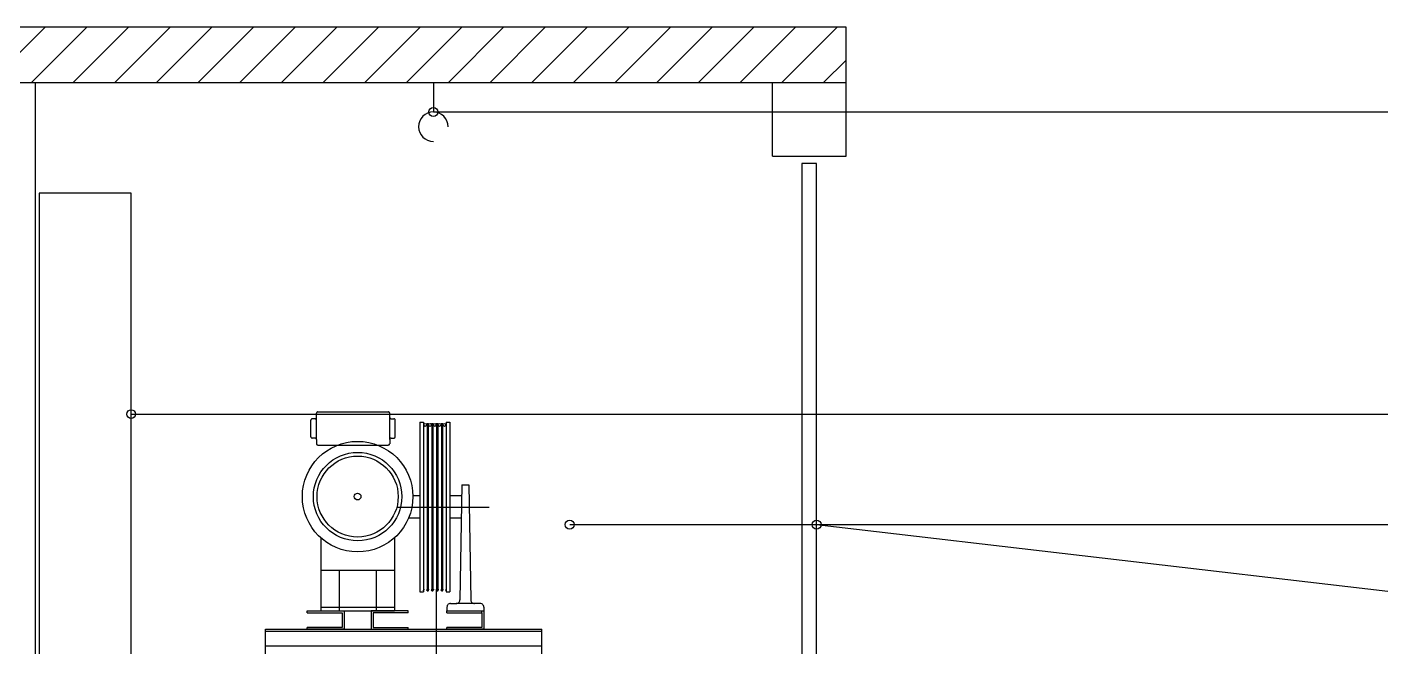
# Model space of a CAD drawing. Header units: centimetres. Extents: x 0 to 14595, y -30 to 2970.
# Drawn here: x 9807.8 to 10177, y 2336.9 to 2505 of the extents above; entities that cross this region are included whole.
import ezdxf

# ---------------------------------------------------------------- set-up
doc = ezdxf.new("R2010")
doc.units = ezdxf.units.CM
for name, color, linetype in [('ASN-DUVAR', 7, 'CONTINUOUS'), ('ASN-ELEKTRIK', 3, 'CONTINUOUS'), ('ASN-KAPI', 3, 'CONTINUOUS'), ('ASN-MOTOR', 6, 'CONTINUOUS'), ('ASN-TARAMA', 8, 'CONTINUOUS'), ('ASN-YAZI', 4, 'CONTINUOUS')]:
    doc.layers.add(name, color=color, linetype=linetype)

msp = doc.modelspace()

# ---------------------------------------------------------------- linework, layer by layer
at = {"layer": 'ASN-DUVAR'}
for p, q in [((9810, 2270), (9810, 2490)), ((10010, 2470), (10010, 2490)), ((10030, 2470), (10030, 2490)), ((10010, 2470), (10030, 2470))]:
    msp.add_line(p, q, dxfattribs=at)
msp.add_lwpolyline([(9790, 2490), (10030, 2490), (10030, 2505), (9790, 2505)], close=True, dxfattribs=at)
at = {"layer": 'ASN-ELEKTRIK'}
msp.add_lwpolyline([(9811, 2330), (9836, 2330), (9836, 2460), (9811, 2460)], close=True, dxfattribs=at)
at = {"layer": 'ASN-KAPI'}
msp.add_lwpolyline([(10018, 2272), (10022, 2272), (10022, 2468), (10018, 2468)], close=True, dxfattribs=at)
at = {"layer": 'ASN-MOTOR'}
for p, q in [((9918, 2490), (9918, 2482)), ((9886.28, 2393.11), (9886.28, 2400.23)), ((9886.65, 2400.61), (9905.78, 2400.61)), ((9906.15, 2393.11), (9906.15, 2400.23)), ((9884.78, 2393.86), (9884.78, 2398.36)), ((9885.9, 2398.73), (9885.15, 2398.73)), ((9906.53, 2398.73), (9907.28, 2398.73)), ((9907.65, 2393.86), (9907.65, 2398.36)), ((9914.3, 2397.78), (9914.3, 2351.78)), ((9914.3, 2397.78), (9915.3, 2397.78)), ((9915.3, 2397.78), (9915.3, 2351.78)), ((9915.3, 2397.48), (9915.37, 2397.37)), ((9915.4, 2397.08), (9915.4, 2397.26)), ((9916.2, 2397.08), (9916.2, 2397.26)), ((9916.3, 2397.48), (9916.23, 2397.37)), ((9916.3, 2397.48), (9916.6, 2397.48)), ((9916.3, 2397.48), (9916.3, 2352.08)), ((9916.6, 2397.48), (9916.6, 2352.08)), ((9916.6, 2397.48), (9916.67, 2397.37)), ((9916.7, 2397.08), (9916.7, 2397.26)), ((9917.5, 2397.08), (9917.5, 2397.26)), ((9917.6, 2397.48), (9917.53, 2397.37)), ((9917.6, 2397.48), (9917.6, 2352.08)), ((9917.6, 2397.48), (9917.9, 2397.48)), ((9917.9, 2397.48), (9917.9, 2352.08)), ((9917.9, 2397.48), (9917.97, 2397.37)), ((9918, 2397.08), (9918, 2397.26)), ((9918.8, 2397.08), (9918.8, 2397.26)), ((9918.9, 2397.48), (9918.83, 2397.37)), ((9918.9, 2397.48), (9918.9, 2352.08)), ((9918.9, 2397.48), (9919.2, 2397.48)), ((9919.2, 2397.48), (9919.2, 2352.08)), ((9919.2, 2397.48), (9919.27, 2397.37)), ((9919.3, 2397.08), (9919.3, 2397.26)), ((9920.1, 2397.08), (9920.1, 2397.26)), ((9920.2, 2397.48), (9920.13, 2397.37)), ((9920.2, 2397.48), (9920.2, 2352.08)), ((9920.2, 2397.48), (9920.5, 2397.48)), ((9920.5, 2397.48), (9920.5, 2352.08)), ((9920.5, 2397.48), (9920.57, 2397.37)), ((9920.6, 2397.08), (9920.6, 2397.26)), ((9921.4, 2397.08), (9921.4, 2397.26)), ((9921.5, 2397.48), (9921.43, 2397.37)), ((9921.5, 2397.78), (9922.5, 2397.78)), ((9921.5, 2397.78), (9921.5, 2351.78)), ((9922.5, 2397.78), (9922.5, 2351.78)), ((9885.9, 2393.48), (9885.15, 2393.48)), ((9886.28, 2393.11), (9886.28, 2391.98)), ((9906.15, 2393.11), (9906.15, 2391.98)), ((9906.53, 2393.48), (9907.28, 2393.48)), ((9886.65, 2391.61), (9905.78, 2391.61)), ((9914.3, 2377.78), (9912.46, 2377.78)), ((9925.45, 2377.78), (9922.5, 2377.78)), ((9925.74, 2380.78), (9925.2, 2349.59)), ((9925.74, 2380.78), (9927.63, 2380.78)), ((9927.63, 2380.78), (9928.17, 2349.59)), ((9908.05, 2374.78), (9933.19, 2374.78)), ((9914.3, 2371.78), (9911.29, 2371.78)), ((9925.34, 2371.78), (9922.5, 2371.78)), ((9887.46, 2366.43), (9887.46, 2346.61)), ((9907.46, 2366.43), (9907.46, 2346.61)), ((9887.46, 2357.61), (9907.46, 2357.61)), ((9892.46, 2357.61), (9892.46, 2346.61)), ((9902.46, 2357.61), (9902.46, 2346.61)), ((9915.3, 2352.08), (9915.37, 2352.19)), ((9915.4, 2352.48), (9915.4, 2352.29)), ((9916.2, 2352.48), (9916.2, 2352.29)), ((9916.3, 2352.08), (9916.23, 2352.19)), ((9916.3, 2352.08), (9916.6, 2352.08)), ((9916.6, 2352.08), (9916.67, 2352.19)), ((9916.7, 2352.48), (9916.7, 2352.29)), ((9917.5, 2352.48), (9917.5, 2352.29)), ((9917.6, 2352.08), (9917.53, 2352.19)), ((9917.6, 2352.08), (9917.9, 2352.08)), ((9917.9, 2352.08), (9917.97, 2352.19)), ((9918, 2352.48), (9918, 2352.29)), ((9918.8, 2352.48), (9918.8, 2352.29)), ((9918.8, 2352.48), (9918.8, 2282.01)), ((9918.9, 2352.08), (9918.83, 2352.19)), ((9918.9, 2352.08), (9919.2, 2352.08)), ((9919.2, 2352.08), (9919.27, 2352.19)), ((9919.3, 2352.48), (9919.3, 2352.29)), ((9920.1, 2352.48), (9920.1, 2352.29)), ((9920.2, 2352.08), (9920.13, 2352.19)), ((9920.2, 2352.08), (9920.5, 2352.08)), ((9920.5, 2352.08), (9920.57, 2352.19)), ((9920.6, 2352.48), (9920.6, 2352.29)), ((9921.4, 2352.48), (9921.4, 2352.29)), ((9921.5, 2352.08), (9921.43, 2352.19)), ((9914.3, 2351.78), (9915.3, 2351.78)), ((9914.3, 2351.78), (9915.3, 2351.78)), ((9921.5, 2351.78), (9922.5, 2351.78)), ((9921.5, 2351.78), (9922.5, 2351.78)), ((9922.68, 2348.61), (9924.2, 2348.61)), ((9929.17, 2348.61), (9924.2, 2348.61)), ((9930.68, 2348.61), (9929.17, 2348.61)), ((9883.79, 2346.61), (9893.79, 2346.61)), ((9883.79, 2346.11), (9883.79, 2346.61)), ((9883.79, 2346.11), (9893.29, 2346.11)), ((9887.46, 2347.61), (9907.46, 2347.61)), ((9887.46, 2346.61), (9907.46, 2346.61)), ((9893.29, 2346.11), (9893.29, 2342.11)), ((9893.79, 2346.61), (9893.79, 2341.61)), ((9911.13, 2346.61), (9901.13, 2346.61)), ((9901.13, 2346.61), (9901.13, 2341.61)), ((9901.63, 2346.11), (9901.63, 2342.11)), ((9911.13, 2346.11), (9901.63, 2346.11)), ((9911.13, 2346.11), (9911.13, 2346.61)), ((9921.68, 2347.61), (9921.68, 2346.61)), ((9921.68, 2346.61), (9931.68, 2346.61)), ((9921.68, 2346.11), (9921.68, 2346.61)), ((9921.68, 2346.11), (9931.18, 2346.11)), ((9931.18, 2346.11), (9931.18, 2346.61)), ((9931.18, 2346.11), (9931.18, 2342.11)), ((9931.68, 2347.61), (9931.68, 2346.61)), ((9931.68, 2346.61), (9931.68, 2341.61)), ((9872.42, 2271.61), (9872.42, 2341.61)), ((9872.42, 2341.61), (9947.42, 2341.61)), ((9872.42, 2341.11), (9947.42, 2341.11)), ((9893.29, 2342.11), (9883.79, 2342.11)), ((9883.79, 2341.61), (9883.79, 2342.11)), ((9893.79, 2341.61), (9883.79, 2341.61)), ((9901.13, 2341.61), (9911.13, 2341.61)), ((9901.63, 2342.11), (9911.13, 2342.11)), ((9911.13, 2341.61), (9911.13, 2342.11)), ((9931.18, 2342.11), (9921.68, 2342.11)), ((9921.68, 2341.61), (9921.68, 2342.11)), ((9931.68, 2341.61), (9921.68, 2341.61)), ((9947.42, 2271.61), (9947.42, 2341.61)), ((9872.42, 2337.11), (9947.42, 2337.11))]:
    msp.add_line(p, q, dxfattribs=at)
for points in [[(9886.65, 2400.61), (9886.57, 2400.6), (9886.49, 2400.57), (9886.42, 2400.52), (9886.36, 2400.47), (9886.31, 2400.39), (9886.29, 2400.31), (9886.28, 2400.23)], [(9906.15, 2400.23), (9906.14, 2400.31), (9906.12, 2400.39), (9906.07, 2400.47), (9906.01, 2400.52), (9905.94, 2400.57), (9905.86, 2400.6), (9905.78, 2400.61)], [(9885.15, 2398.73), (9885.07, 2398.72), (9884.99, 2398.69), (9884.92, 2398.65), (9884.86, 2398.59), (9884.81, 2398.52), (9884.79, 2398.44), (9884.78, 2398.36)], [(9885.9, 2398.73), (9885.99, 2398.74), (9886.07, 2398.77), (9886.14, 2398.81), (9886.2, 2398.87), (9886.24, 2398.94), (9886.27, 2399.02), (9886.28, 2399.11)], [(9906.15, 2399.11), (9906.16, 2399.02), (9906.19, 2398.94), (9906.23, 2398.87), (9906.29, 2398.81), (9906.36, 2398.77), (9906.44, 2398.74), (9906.53, 2398.73)], [(9907.65, 2398.36), (9907.64, 2398.44), (9907.62, 2398.52), (9907.57, 2398.59), (9907.51, 2398.65), (9907.44, 2398.69), (9907.36, 2398.72), (9907.28, 2398.73)], [(9915.4, 2397.26), (9915.4, 2397.29), (9915.39, 2397.32), (9915.38, 2397.34), (9915.37, 2397.37)], [(9916.23, 2397.37), (9916.21, 2397.34), (9916.21, 2397.32), (9916.2, 2397.29), (9916.2, 2397.26)], [(9916.7, 2397.26), (9916.7, 2397.29), (9916.69, 2397.32), (9916.68, 2397.34), (9916.67, 2397.37)], [(9917.53, 2397.37), (9917.51, 2397.34), (9917.51, 2397.32), (9917.5, 2397.29), (9917.5, 2397.26)], [(9918, 2397.26), (9918, 2397.29), (9917.99, 2397.32), (9917.98, 2397.34), (9917.97, 2397.37)], [(9918.83, 2397.37), (9918.81, 2397.34), (9918.81, 2397.32), (9918.8, 2397.29), (9918.8, 2397.26)], [(9919.3, 2397.26), (9919.3, 2397.29), (9919.29, 2397.32), (9919.28, 2397.34), (9919.27, 2397.37)], [(9920.13, 2397.37), (9920.11, 2397.34), (9920.11, 2397.32), (9920.1, 2397.29), (9920.1, 2397.26)], [(9920.6, 2397.26), (9920.6, 2397.29), (9920.59, 2397.32), (9920.58, 2397.34), (9920.57, 2397.37)], [(9921.43, 2397.37), (9921.41, 2397.34), (9921.41, 2397.32), (9921.4, 2397.29), (9921.4, 2397.26)], [(9884.78, 2393.86), (9884.79, 2393.77), (9884.81, 2393.69), (9884.86, 2393.62), (9884.92, 2393.56), (9884.99, 2393.52), (9885.07, 2393.49), (9885.15, 2393.48)], [(9884.78, 2393.86), (9884.79, 2393.77), (9884.81, 2393.69), (9884.86, 2393.62), (9884.92, 2393.56), (9884.99, 2393.52), (9885.07, 2393.49), (9885.15, 2393.48)], [(9886.28, 2393.11), (9886.27, 2393.19), (9886.24, 2393.27), (9886.2, 2393.34), (9886.14, 2393.4), (9886.07, 2393.44), (9885.99, 2393.47), (9885.9, 2393.48)], [(9906.53, 2393.48), (9906.44, 2393.47), (9906.36, 2393.44), (9906.29, 2393.4), (9906.23, 2393.34), (9906.19, 2393.27), (9906.16, 2393.19), (9906.15, 2393.11)], [(9907.28, 2393.48), (9907.36, 2393.49), (9907.44, 2393.52), (9907.51, 2393.56), (9907.57, 2393.62), (9907.62, 2393.69), (9907.64, 2393.77), (9907.65, 2393.86)], [(9907.28, 2393.48), (9907.36, 2393.49), (9907.44, 2393.52), (9907.51, 2393.56), (9907.57, 2393.62), (9907.62, 2393.69), (9907.64, 2393.77), (9907.65, 2393.86)], [(9886.28, 2391.98), (9886.29, 2391.9), (9886.31, 2391.82), (9886.36, 2391.75), (9886.42, 2391.69), (9886.49, 2391.64), (9886.57, 2391.62), (9886.65, 2391.61)], [(9905.78, 2391.61), (9905.86, 2391.62), (9905.94, 2391.64), (9906.01, 2391.69), (9906.07, 2391.75), (9906.12, 2391.82), (9906.14, 2391.9), (9906.15, 2391.98)], [(9915.37, 2352.19), (9915.38, 2352.21), (9915.39, 2352.24), (9915.4, 2352.27), (9915.4, 2352.29)], [(9916.2, 2352.29), (9916.2, 2352.27), (9916.21, 2352.24), (9916.21, 2352.21), (9916.23, 2352.19)], [(9916.67, 2352.19), (9916.68, 2352.21), (9916.69, 2352.24), (9916.7, 2352.27), (9916.7, 2352.29)], [(9917.5, 2352.29), (9917.5, 2352.27), (9917.51, 2352.24), (9917.51, 2352.21), (9917.53, 2352.19)], [(9917.97, 2352.19), (9917.98, 2352.21), (9917.99, 2352.24), (9918, 2352.27), (9918, 2352.29)], [(9918.8, 2352.29), (9918.8, 2352.27), (9918.81, 2352.24), (9918.81, 2352.21), (9918.83, 2352.19)], [(9919.27, 2352.19), (9919.28, 2352.21), (9919.29, 2352.24), (9919.3, 2352.27), (9919.3, 2352.29)], [(9920.1, 2352.29), (9920.1, 2352.27), (9920.11, 2352.24), (9920.11, 2352.21), (9920.13, 2352.19)], [(9920.57, 2352.19), (9920.58, 2352.21), (9920.59, 2352.24), (9920.6, 2352.27), (9920.6, 2352.29)], [(9921.4, 2352.29), (9921.4, 2352.27), (9921.41, 2352.24), (9921.41, 2352.21), (9921.43, 2352.19)], [(9922.68, 2348.61), (9922.46, 2348.58), (9922.25, 2348.51), (9922.06, 2348.39), (9921.9, 2348.23), (9921.78, 2348.04), (9921.71, 2347.83), (9921.68, 2347.61)], [(9924.2, 2348.61), (9924.42, 2348.63), (9924.63, 2348.7), (9924.82, 2348.82), (9924.98, 2348.98), (9925.1, 2349.16), (9925.17, 2349.37), (9925.2, 2349.59)], [(9928.17, 2349.59), (9928.2, 2349.37), (9928.27, 2349.16), (9928.39, 2348.98), (9928.55, 2348.82), (9928.74, 2348.7), (9928.95, 2348.63), (9929.17, 2348.61)], [(9931.68, 2347.61), (9931.66, 2347.83), (9931.59, 2348.04), (9931.47, 2348.23), (9931.31, 2348.39), (9931.12, 2348.51), (9930.91, 2348.58), (9930.68, 2348.61)]]:
    msp.add_lwpolyline(points, dxfattribs=at)
for centre, radius in [((9915.8, 2397.08), 0.4), ((9917.1, 2397.08), 0.4), ((9918.4, 2397.08), 0.4), ((9919.7, 2397.08), 0.4), ((9921, 2397.08), 0.4), ((9897.46, 2377.61), 15), ((9897.46, 2377.61), 12), ((9897.46, 2377.61), 11), ((9897.46, 2377.61), 0.901)]:
    msp.add_circle(centre, radius, dxfattribs=at)
msp.add_arc((9918, 2478), 4, 0, 270, dxfattribs=at)
at = {"layer": 'ASN-TARAMA'}
for p, q in [((9797.63, 2490), (9812.63, 2505)), ((9808.94, 2490), (9823.94, 2505)), ((9820.25, 2490), (9835.25, 2505)), ((9831.57, 2490), (9846.57, 2505)), ((9842.88, 2490), (9857.88, 2505)), ((9854.2, 2490), (9869.2, 2505)), ((9865.51, 2490), (9880.51, 2505)), ((9876.82, 2490), (9891.82, 2505)), ((9888.14, 2490), (9903.14, 2505)), ((9899.45, 2490), (9914.45, 2505)), ((9910.76, 2490), (9925.76, 2505)), ((9922.08, 2490), (9937.08, 2505)), ((9933.39, 2490), (9948.39, 2505)), ((9944.7, 2490), (9959.7, 2505)), ((9956.02, 2490), (9971.02, 2505)), ((9967.33, 2490), (9982.33, 2505)), ((9978.64, 2490), (9993.64, 2505)), ((9989.96, 2490), (10004.96, 2505)), ((10001.27, 2490), (10016.27, 2505)), ((10012.59, 2490), (10027.59, 2505)), ((10023.9, 2490), (10030, 2496.1))]:
    msp.add_line(p, q, dxfattribs=at)
at = {"layer": 'ASN-YAZI'}
for p, q in [((9918, 2482), (10177, 2482)), ((9836, 2400), (10177, 2400)), ((9955, 2370), (10177, 2370)), ((10022, 2370), (10177, 2351.95))]:
    msp.add_line(p, q, dxfattribs=at)
for centre in [(9918, 2482), (9836, 2400), (9955, 2370), (10022, 2370)]:
    msp.add_circle(centre, 1.2, dxfattribs=at)

doc.saveas('drawing.dxf')
